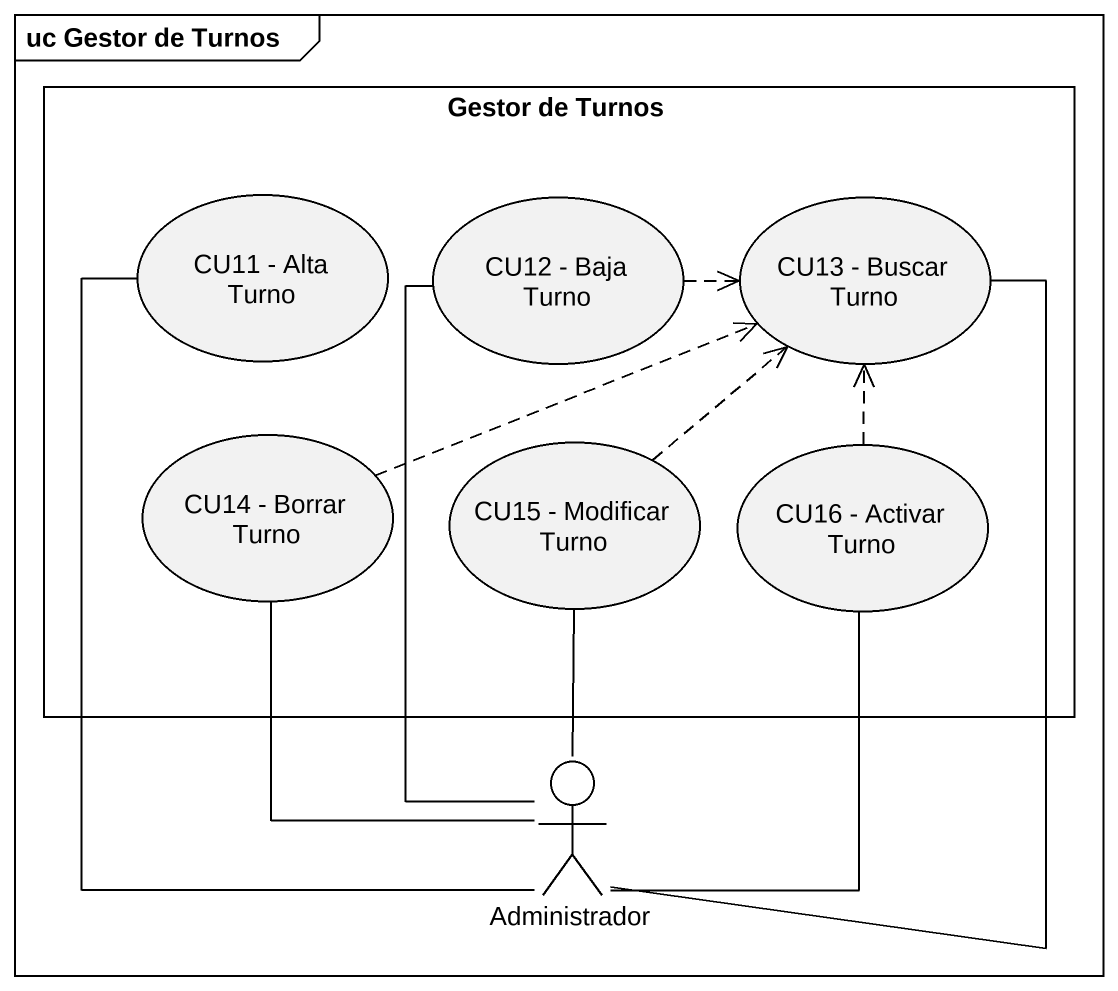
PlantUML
@startuml
mainframe uc Gestor de Turnos
rectangle "Gestor de Turnos" as Gestor_de_Turnos {
  usecase "CU11 - Alta Turno" as CU11_Alta_Turno
  usecase "CU12 - Baja Turno" as CU12_Baja_Turno
  usecase "CU13 - Buscar Turno" as CU13_Buscar_Turno
  usecase "CU14 - Borrar Turno" as CU14_Borrar_Turno
  usecase "CU15 - Modificar Turno" as CU15_Modificar_Turno
  usecase "CU16 - Activar Turno" as CU16_Activar_Turno
}
actor Administrador
CU12_Baja_Turno .right.> CU13_Buscar_Turno
CU14_Borrar_Turno .right.> CU13_Buscar_Turno
CU15_Modificar_Turno .up.> CU13_Buscar_Turno
CU16_Activar_Turno .up.> CU13_Buscar_Turno
Administrador -up- CU11_Alta_Turno
Administrador -up- CU12_Baja_Turno
Administrador -up- CU13_Buscar_Turno
Administrador -up- CU14_Borrar_Turno
Administrador -up- CU15_Modificar_Turno
Administrador -up- CU16_Activar_Turno
@enduml
